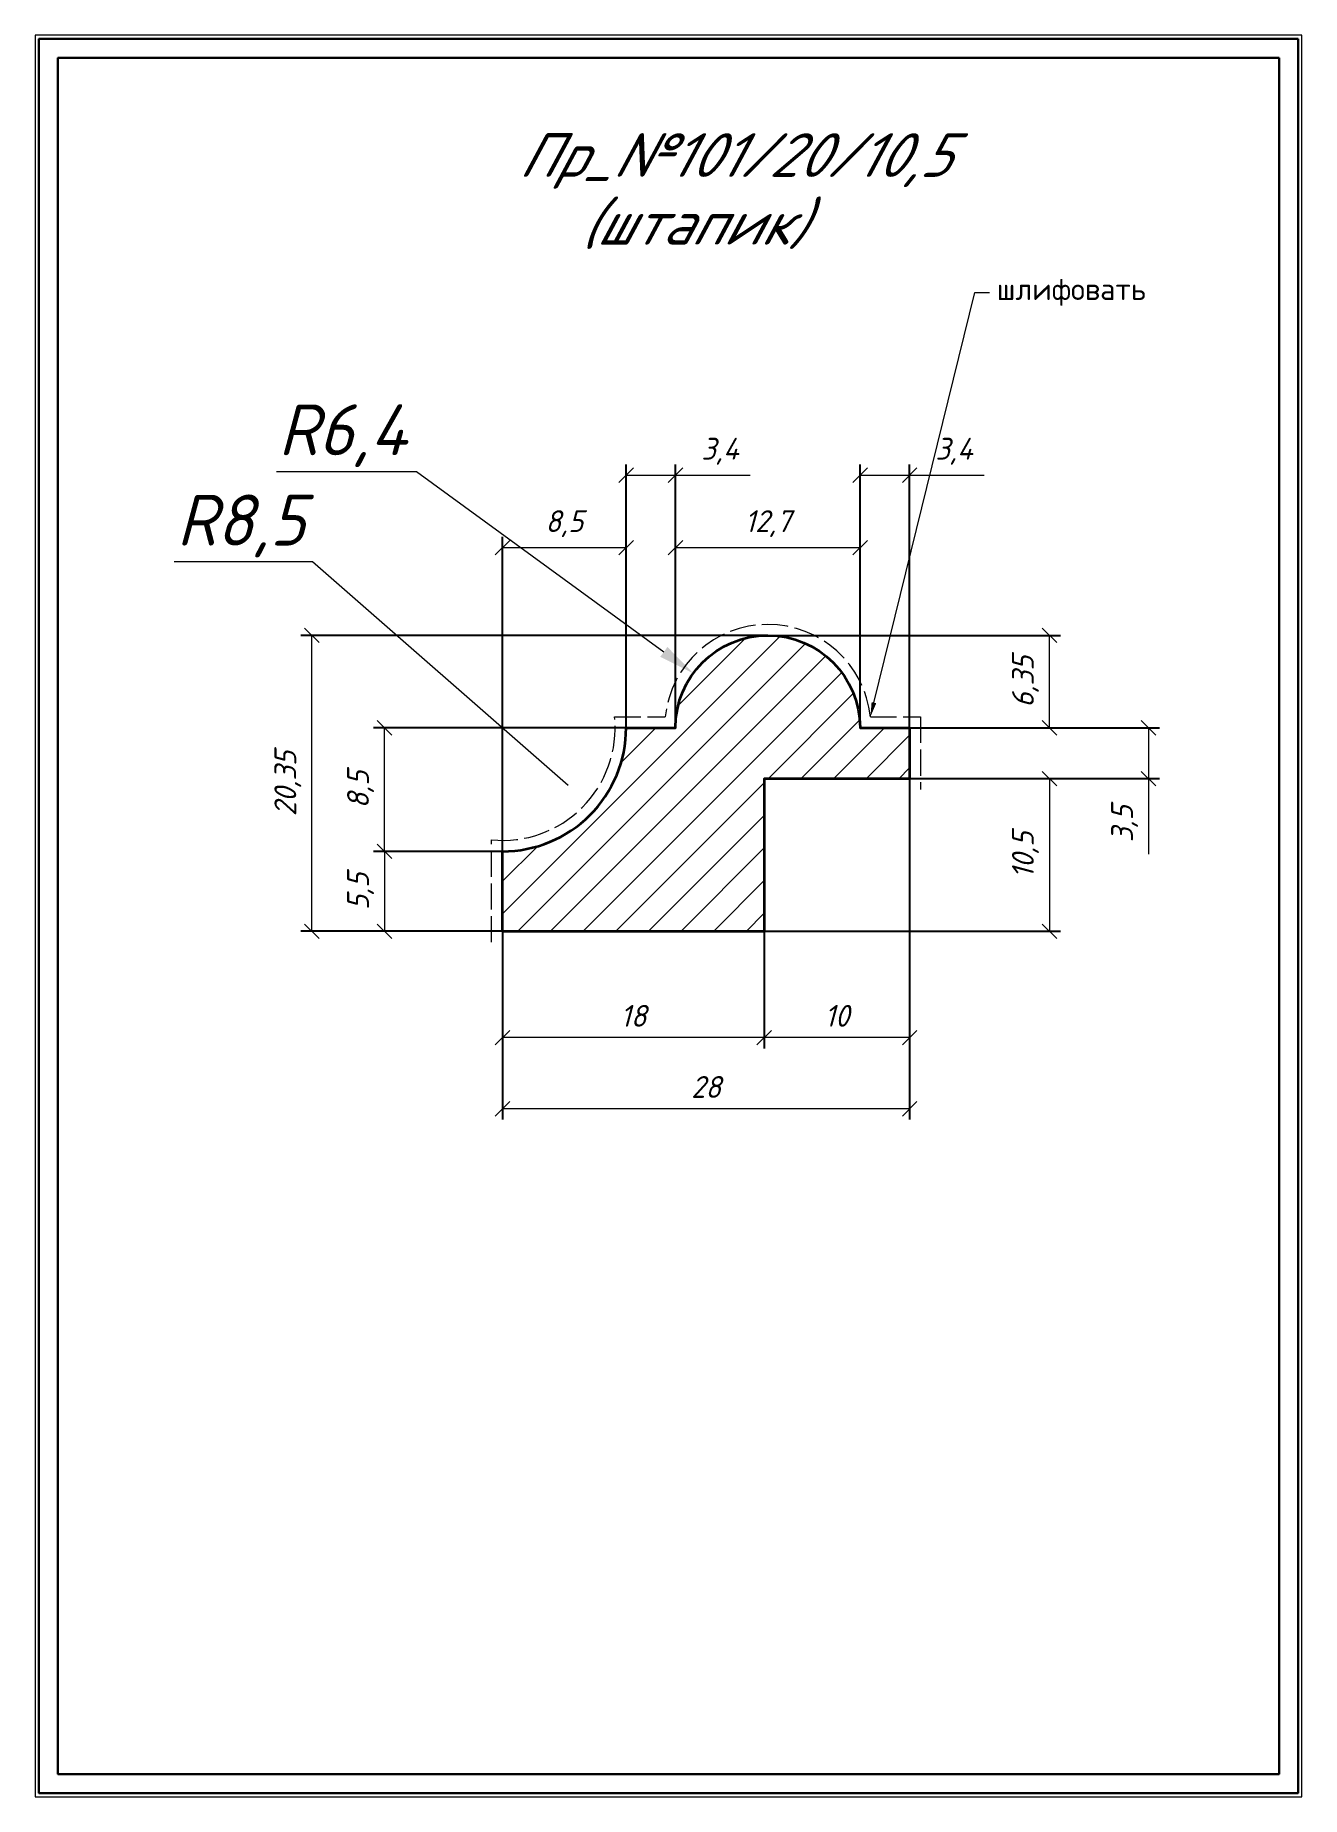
# Model space of a CAD drawing. Header units: millimetres. Extents: x 0 to 87, y 0 to 121.
import ezdxf
from ezdxf import colors
from ezdxf.entities.mleader import LeaderData, LeaderLine
from ezdxf.math import Vec2, Vec3

# ---------------------------------------------------------------- set-up
doc = ezdxf.new("R2010")
doc.units = ezdxf.units.MM
doc.linetypes.add('ACAD_ISO02W100', pattern=[15, 12, -3])
for name, color, linetype, lineweight in [('Пр_№101', 1, 'Continuous', 35), ('служебный слой ЛИНИИ ПУНКТИРНЫЕ', 7, 'ACAD_ISO02W100', 13), ('служебный слой НАДПИСИ', 7, 'Continuous', 13), ('служебный слой РАЗМЕРЫ', 7, 'Continuous', 9), ('служебный слой ШТАМП', 7, 'Continuous', 30), ('служебный слой ШТРИХОВКА', 7, 'Continuous', 5)]:
    doc.layers.add(name, color=color, linetype=linetype, lineweight=lineweight)
doc.styles.add('ЕСКД', font='GOST Common Italic.ttf')
doc.styles.add('ЕСКД профили текст', font='isocpeur.ttf')
doc.dimstyles.new('ЕСКД', dxfattribs={"dimtxt": 3.5, "dimasz": 2.5, "dimexe": 0.75, "dimexo": 0, "dimgap": 0.75, "dimtad": 1, "dimtxsty": 'ЕСКД', "dimblk": 'OBLIQUE', "dimcen": 2.5, "dimclrd": 256, "dimclre": 256, "dimclrt": 256, "dimadec": 0, "dimazin": 0, "dimtfac": 1, "dimtmove": 0, "dimatfit": 3, "dimfxl": 1, "dimlwd": -1, "dimarcsym": 0})
doc.dimstyles.new('ЕСКД$4', dxfattribs={"dimtxt": 3.5, "dimasz": 2.5, "dimexe": 0.25, "dimexo": 0, "dimgap": 0.35, "dimtad": 1, "dimtoh": 1, "dimdec": 1, "dimzin": 9, "dimtxsty": 'ЕСКД', "dimblk1": 'OBLIQUE', "dimsah": 1, "dimcen": 0, "dimse1": 1, "dimclrd": 256, "dimclre": 256, "dimclrt": 256, "dimadec": 1, "dimazin": 0, "dimtfac": 1, "dimtdec": 1, "dimtofl": 0, "dimtmove": 0, "dimatfit": 3, "dimldrblk": 'DOTSMALL', "dimfxl": 1, "dimlwd": -1, "dimlwe": -1, "dimarcsym": 2})

# ---------------------------------------------------------------- blocks, each defined once
blk = doc.blocks.new('_OBLIQUE')
at = {"color": 0, "linetype": 'ByBlock'}
blk.add_line((-0.5, -0.5), (0.5, 0.5), dxfattribs=at)
blk = doc.blocks.new('*D24')
at = {"layer": 'Defpoints', "color": 0, "transparency": 16777216}
for p in [(44.05, 85.89), (44.05, 73.51), (56.75, 73.51)]:
    blk.add_point(p, dxfattribs=at)
at = {"layer": 'служебный слой РАЗМЕРЫ', "lineweight": -2, "transparency": 16777216}
for p, q in [((44.05, 73.51), (44.05, 86.64)), ((56.75, 73.51), (56.75, 86.64))]:
    blk.add_line(p, q, dxfattribs=at)
at = {"layer": 'служебный слой РАЗМЕРЫ', "transparency": 16777216}
blk.add_line((56.75, 85.89), (44.05, 85.89), dxfattribs=at)
at = {"layer": 'служебный слой РАЗМЕРЫ', "transparency": 16777216, "rotation": 180}
blk.add_blockref('_OBLIQUE', (44.05, 85.89), dxfattribs=at)
at = {"layer": 'служебный слой РАЗМЕРЫ', "transparency": 16777216}
blk.add_blockref('_OBLIQUE', (56.75, 85.89), dxfattribs=at)
at = {"layer": 'служебный слой РАЗМЕРЫ', "transparency": 16777216, "insert": (50.4, 87.54), "char_height": 1.5, "attachment_point": 5, "style": 'ЕСКД'}
blk.add_mtext('12,7', dxfattribs=at)
blk = doc.blocks.new('*D25')
at = {"layer": 'Defpoints', "color": 0, "transparency": 16777216}
for p in [(32.15, 85.89), (40.65, 73.51), (32.15, 65.01)]:
    blk.add_point(p, dxfattribs=at)
at = {"layer": 'служебный слой РАЗМЕРЫ', "lineweight": -2, "transparency": 16777216}
for p, q in [((32.15, 65.01), (32.15, 86.64)), ((40.65, 73.51), (40.65, 86.64))]:
    blk.add_line(p, q, dxfattribs=at)
at = {"layer": 'служебный слой РАЗМЕРЫ', "transparency": 16777216}
blk.add_line((40.65, 85.89), (32.15, 85.89), dxfattribs=at)
at = {"layer": 'служебный слой РАЗМЕРЫ', "transparency": 16777216, "rotation": 180}
blk.add_blockref('_OBLIQUE', (32.15, 85.89), dxfattribs=at)
at = {"layer": 'служебный слой РАЗМЕРЫ', "transparency": 16777216}
blk.add_blockref('_OBLIQUE', (40.65, 85.89), dxfattribs=at)
at = {"layer": 'служебный слой РАЗМЕРЫ', "transparency": 16777216, "insert": (36.4, 87.54), "char_height": 1.5, "attachment_point": 5, "style": 'ЕСКД'}
blk.add_mtext('8,5', dxfattribs=at)
blk = doc.blocks.new('*D26')
at = {"layer": 'Defpoints', "color": 0, "transparency": 16777216}
for p in [(60.15, 70.01), (50.15, 59.51), (69.77, 59.51)]:
    blk.add_point(p, dxfattribs=at)
at = {"layer": 'служебный слой РАЗМЕРЫ', "lineweight": -2, "transparency": 16777216}
for p, q in [((60.15, 70.01), (70.52, 70.01)), ((50.15, 59.51), (70.52, 59.51))]:
    blk.add_line(p, q, dxfattribs=at)
at = {"layer": 'служебный слой РАЗМЕРЫ', "transparency": 16777216}
blk.add_line((69.77, 70.01), (69.77, 59.51), dxfattribs=at)
for p, rotation in [((69.77, 70.01), 90), ((69.77, 59.51), 270)]:
    blk.add_blockref('_OBLIQUE', p, dxfattribs=dict(at, rotation=rotation))
at = {"layer": 'служебный слой РАЗМЕРЫ', "transparency": 16777216, "insert": (68.12, 64.76), "char_height": 1.5, "attachment_point": 5, "rotation": 90, "style": 'ЕСКД'}
blk.add_mtext('10,5', dxfattribs=at)
blk = doc.blocks.new('*D27')
at = {"layer": 'Defpoints', "color": 0, "transparency": 16777216}
for p in [(60.15, 70.01), (50.15, 59.51), (50.15, 52.2)]:
    blk.add_point(p, dxfattribs=at)
at = {"layer": 'служебный слой РАЗМЕРЫ', "lineweight": -2, "transparency": 16777216}
for p, q in [((60.15, 70.01), (60.15, 51.45)), ((50.15, 59.51), (50.15, 51.45))]:
    blk.add_line(p, q, dxfattribs=at)
at = {"layer": 'служебный слой РАЗМЕРЫ', "transparency": 16777216}
blk.add_line((60.15, 52.2), (50.15, 52.2), dxfattribs=at)
at = {"layer": 'служебный слой РАЗМЕРЫ', "transparency": 16777216, "rotation": 180}
blk.add_blockref('_OBLIQUE', (50.15, 52.2), dxfattribs=at)
at = {"layer": 'служебный слой РАЗМЕРЫ', "transparency": 16777216}
blk.add_blockref('_OBLIQUE', (60.15, 52.2), dxfattribs=at)
at = {"layer": 'служебный слой РАЗМЕРЫ', "transparency": 16777216, "insert": (55.15, 53.7), "char_height": 1.5, "attachment_point": 5, "style": 'ЕСКД'}
blk.add_mtext('10', dxfattribs=at)
blk = doc.blocks.new('*D28')
at = {"layer": 'Defpoints', "color": 0, "transparency": 16777216}
for p in [(32.15, 59.51), (50.15, 59.51), (32.15, 52.2)]:
    blk.add_point(p, dxfattribs=at)
at = {"layer": 'служебный слой РАЗМЕРЫ', "lineweight": -2, "transparency": 16777216}
for p, q in [((32.15, 59.51), (32.15, 51.45)), ((50.15, 59.51), (50.15, 51.45))]:
    blk.add_line(p, q, dxfattribs=at)
at = {"layer": 'служебный слой РАЗМЕРЫ', "transparency": 16777216}
blk.add_line((50.15, 52.2), (32.15, 52.2), dxfattribs=at)
at = {"layer": 'служебный слой РАЗМЕРЫ', "transparency": 16777216, "rotation": 180}
blk.add_blockref('_OBLIQUE', (32.15, 52.2), dxfattribs=at)
at = {"layer": 'служебный слой РАЗМЕРЫ', "transparency": 16777216}
blk.add_blockref('_OBLIQUE', (50.15, 52.2), dxfattribs=at)
at = {"layer": 'служебный слой РАЗМЕРЫ', "transparency": 16777216, "insert": (41.15, 53.7), "char_height": 1.5, "attachment_point": 5, "style": 'ЕСКД'}
blk.add_mtext('18', dxfattribs=at)
blk = doc.blocks.new('*D29')
at = {"layer": 'Defpoints', "color": 0, "transparency": 16777216}
for p in [(60.15, 70.01), (32.15, 59.51), (32.15, 47.31)]:
    blk.add_point(p, dxfattribs=at)
at = {"layer": 'служебный слой РАЗМЕРЫ', "lineweight": -2, "transparency": 16777216}
for p, q in [((60.15, 70.01), (60.15, 46.56)), ((32.15, 59.51), (32.15, 46.56))]:
    blk.add_line(p, q, dxfattribs=at)
at = {"layer": 'служебный слой РАЗМЕРЫ', "transparency": 16777216}
blk.add_line((60.15, 47.31), (32.15, 47.31), dxfattribs=at)
at = {"layer": 'служебный слой РАЗМЕРЫ', "transparency": 16777216, "rotation": 180}
blk.add_blockref('_OBLIQUE', (32.15, 47.31), dxfattribs=at)
at = {"layer": 'служебный слой РАЗМЕРЫ', "transparency": 16777216}
blk.add_blockref('_OBLIQUE', (60.15, 47.31), dxfattribs=at)
at = {"layer": 'служебный слой РАЗМЕРЫ', "transparency": 16777216, "insert": (46.15, 48.81), "char_height": 1.5, "attachment_point": 5, "style": 'ЕСКД'}
blk.add_mtext('28', dxfattribs=at)
blk = doc.blocks.new('*D30')
at = {"layer": 'Defpoints', "color": 0, "transparency": 16777216}
for p in [(24.03, 73.51), (40.65, 73.51), (32.15, 65.01)]:
    blk.add_point(p, dxfattribs=at)
at = {"layer": 'служебный слой РАЗМЕРЫ', "lineweight": -2, "transparency": 16777216}
for p, q in [((40.65, 73.51), (23.28, 73.51)), ((32.15, 65.01), (23.28, 65.01))]:
    blk.add_line(p, q, dxfattribs=at)
at = {"layer": 'служебный слой РАЗМЕРЫ', "transparency": 16777216}
blk.add_line((24.03, 65.01), (24.03, 73.51), dxfattribs=at)
for p, rotation in [((24.03, 73.51), 90), ((24.03, 65.01), 270)]:
    blk.add_blockref('_OBLIQUE', p, dxfattribs=dict(at, rotation=rotation))
at = {"layer": 'служебный слой РАЗМЕРЫ', "transparency": 16777216, "insert": (22.38, 69.26), "char_height": 1.5, "attachment_point": 5, "rotation": 90, "style": 'ЕСКД'}
blk.add_mtext('8,5', dxfattribs=at)
blk = doc.blocks.new('*D19')
at = {"layer": 'Defpoints', "color": 0, "transparency": 16777216}
for p in [(25.74, 79.1), (32.15, 73.51)]:
    blk.add_point(p, dxfattribs=at)
at = {"layer": 'служебный слой РАЗМЕРЫ', "transparency": 16777216}
for p, q in [((9.56, 84.93), (19.08, 84.93)), ((19.08, 84.93), (36.67, 69.56))]:
    blk.add_line(p, q, dxfattribs=at)
at = {"layer": 'служебный слой РАЗМЕРЫ', "transparency": 16777216, "insert": (14.15, 87.38), "char_height": 3.5, "attachment_point": 5, "style": 'ЕСКД'}
blk.add_mtext('R8,5', dxfattribs=at)
blk = doc.blocks.new('_DotSmall')
at = {"color": 0, "linetype": 'ByBlock', "lineweight": -3, "const_width": 0.5}
blk.add_lwpolyline([(-0.0625, 0, 1), (0.0625, 0, 1)], format="xyb", close=True, dxfattribs=at)
blk = doc.blocks.new('*D20')
at = {"layer": 'Defpoints', "color": 0, "transparency": 16777216}
for p in [(45.27, 77.25), (50.4, 73.51)]:
    blk.add_point(p, dxfattribs=at)
at = {"layer": 'служебный слой РАЗМЕРЫ', "transparency": 16777216}
for p, q in [((16.6, 91.14), (26.24, 91.14)), ((26.24, 91.14), (43.25, 78.73))]:
    blk.add_line(p, q, dxfattribs=at)
blk.add_solid([(43.49, 79.06), (43, 78.39), (45.27, 77.25)], dxfattribs=at)
at = {"layer": 'служебный слой РАЗМЕРЫ', "transparency": 16777216, "insert": (21.13, 93.59), "char_height": 3.5, "attachment_point": 5, "style": 'ЕСКД'}
blk.add_mtext('R6,4', dxfattribs=at)
blk = doc.blocks.new('*D21')
at = {"layer": 'Defpoints', "color": 0, "transparency": 16777216}
for p in [(50.4, 79.86), (69.77, 79.86), (60.15, 73.51)]:
    blk.add_point(p, dxfattribs=at)
at = {"layer": 'служебный слой РАЗМЕРЫ', "lineweight": -2, "transparency": 16777216}
for p, q in [((50.4, 79.86), (70.52, 79.86)), ((60.15, 73.51), (70.52, 73.51))]:
    blk.add_line(p, q, dxfattribs=at)
at = {"layer": 'служебный слой РАЗМЕРЫ', "transparency": 16777216}
blk.add_line((69.77, 73.51), (69.77, 79.86), dxfattribs=at)
for p, rotation in [((69.77, 79.86), 90), ((69.77, 73.51), 270)]:
    blk.add_blockref('_OBLIQUE', p, dxfattribs=dict(at, rotation=rotation))
at = {"layer": 'служебный слой РАЗМЕРЫ', "transparency": 16777216, "insert": (68.12, 76.68), "char_height": 1.5, "attachment_point": 5, "rotation": 90, "style": 'ЕСКД'}
blk.add_mtext('6,35', dxfattribs=at)
blk = doc.blocks.new('*D31')
at = {"layer": 'Defpoints', "color": 0, "transparency": 16777216}
for p in [(60.15, 73.51), (60.15, 70.01), (76.59, 70.01)]:
    blk.add_point(p, dxfattribs=at)
at = {"layer": 'служебный слой РАЗМЕРЫ', "lineweight": -2, "transparency": 16777216}
for p, q in [((60.15, 73.51), (77.34, 73.51)), ((60.15, 70.01), (77.34, 70.01))]:
    blk.add_line(p, q, dxfattribs=at)
at = {"layer": 'служебный слой РАЗМЕРЫ', "transparency": 16777216}
for p, q in [((76.59, 73.51), (76.59, 70.01)), ((76.59, 70.01), (76.59, 64.82))]:
    blk.add_line(p, q, dxfattribs=at)
for p, rotation in [((76.59, 73.51), 90), ((76.59, 70.01), 270)]:
    blk.add_blockref('_OBLIQUE', p, dxfattribs=dict(at, rotation=rotation))
at = {"layer": 'служебный слой РАЗМЕРЫ', "transparency": 16777216, "insert": (74.94, 66.91), "char_height": 1.5, "attachment_point": 5, "rotation": 90, "style": 'ЕСКД'}
blk.add_mtext('3,5', dxfattribs=at)
blk = doc.blocks.new('*D32')
at = {"layer": 'Defpoints', "color": 0, "transparency": 16777216}
for p in [(19.03, 79.86), (50.4, 79.86), (32.15, 59.51)]:
    blk.add_point(p, dxfattribs=at)
at = {"layer": 'служебный слой РАЗМЕРЫ', "lineweight": -2, "transparency": 16777216}
for p, q in [((50.4, 79.86), (18.28, 79.86)), ((32.15, 59.51), (18.28, 59.51))]:
    blk.add_line(p, q, dxfattribs=at)
at = {"layer": 'служебный слой РАЗМЕРЫ', "transparency": 16777216}
blk.add_line((19.03, 59.51), (19.03, 79.86), dxfattribs=at)
for p, rotation in [((19.03, 79.86), 90), ((19.03, 59.51), 270)]:
    blk.add_blockref('_OBLIQUE', p, dxfattribs=dict(at, rotation=rotation))
at = {"layer": 'служебный слой РАЗМЕРЫ', "transparency": 16777216, "insert": (17.38, 69.68), "char_height": 1.5, "attachment_point": 5, "rotation": 90, "style": 'ЕСКД'}
blk.add_mtext('20,35', dxfattribs=at)
blk = doc.blocks.new('*D33')
at = {"layer": 'Defpoints', "color": 0, "transparency": 16777216}
for p in [(32.15, 65.01), (24.03, 59.51), (32.15, 59.51)]:
    blk.add_point(p, dxfattribs=at)
at = {"layer": 'служебный слой РАЗМЕРЫ', "lineweight": -2, "transparency": 16777216}
for p, q in [((32.15, 65.01), (23.28, 65.01)), ((32.15, 59.51), (23.28, 59.51))]:
    blk.add_line(p, q, dxfattribs=at)
at = {"layer": 'служебный слой РАЗМЕРЫ', "transparency": 16777216}
blk.add_line((24.03, 65.01), (24.03, 59.51), dxfattribs=at)
for p, rotation in [((24.03, 65.01), 90), ((24.03, 59.51), 270)]:
    blk.add_blockref('_OBLIQUE', p, dxfattribs=dict(at, rotation=rotation))
at = {"layer": 'служебный слой РАЗМЕРЫ', "transparency": 16777216, "insert": (22.38, 62.26), "char_height": 1.5, "attachment_point": 5, "rotation": 90, "style": 'ЕСКД'}
blk.add_mtext('5,5', dxfattribs=at)
blk = doc.blocks.new('*D22')
at = {"layer": 'Defpoints', "color": 0, "transparency": 16777216}
for p in [(60.15, 90.87), (56.75, 73.51), (60.15, 73.51)]:
    blk.add_point(p, dxfattribs=at)
at = {"layer": 'служебный слой РАЗМЕРЫ', "lineweight": -2, "transparency": 16777216}
for p, q in [((56.75, 73.51), (56.75, 91.62)), ((60.15, 73.51), (60.15, 91.62))]:
    blk.add_line(p, q, dxfattribs=at)
at = {"layer": 'служебный слой РАЗМЕРЫ', "transparency": 16777216}
for p, q in [((56.75, 90.87), (60.15, 90.87)), ((60.15, 90.87), (65.28, 90.87))]:
    blk.add_line(p, q, dxfattribs=at)
at = {"layer": 'служебный слой РАЗМЕРЫ', "transparency": 16777216, "rotation": 180}
blk.add_blockref('_OBLIQUE', (56.75, 90.87), dxfattribs=at)
at = {"layer": 'служебный слой РАЗМЕРЫ', "transparency": 16777216}
blk.add_blockref('_OBLIQUE', (60.15, 90.87), dxfattribs=at)
at = {"layer": 'служебный слой РАЗМЕРЫ', "transparency": 16777216, "insert": (63.21, 92.52), "char_height": 1.5, "attachment_point": 5, "style": 'ЕСКД'}
blk.add_mtext('3,4', dxfattribs=at)
blk = doc.blocks.new('*D23')
at = {"layer": 'Defpoints', "color": 0, "transparency": 16777216}
for p in [(44.05, 90.87), (40.65, 73.51), (44.05, 73.51)]:
    blk.add_point(p, dxfattribs=at)
at = {"layer": 'служебный слой РАЗМЕРЫ', "lineweight": -2, "transparency": 16777216}
for p, q in [((40.65, 73.51), (40.65, 91.62)), ((44.05, 73.51), (44.05, 91.62))]:
    blk.add_line(p, q, dxfattribs=at)
at = {"layer": 'служебный слой РАЗМЕРЫ', "transparency": 16777216}
for p, q in [((40.65, 90.87), (44.05, 90.87)), ((44.05, 90.87), (49.18, 90.87))]:
    blk.add_line(p, q, dxfattribs=at)
at = {"layer": 'служебный слой РАЗМЕРЫ', "transparency": 16777216, "rotation": 180}
blk.add_blockref('_OBLIQUE', (40.65, 90.87), dxfattribs=at)
at = {"layer": 'служебный слой РАЗМЕРЫ', "transparency": 16777216}
blk.add_blockref('_OBLIQUE', (44.05, 90.87), dxfattribs=at)
at = {"layer": 'служебный слой РАЗМЕРЫ', "transparency": 16777216, "insert": (47.11, 92.52), "char_height": 1.5, "attachment_point": 5, "style": 'ЕСКД'}
blk.add_mtext('3,4', dxfattribs=at)

msp = doc.modelspace()

# ---------------------------------------------------------------- hatches: boundary and pattern name
at = {"layer": 'служебный слой ШТРИХОВКА'}
h = msp.add_hatch(dxfattribs=at)
h.set_pattern_fill('ANSI31', color=256, scale=0.5, style=0)
h.set_pattern_definition([(45, (369.2848, 382.1345), (-1.122532, 1.122532), [])])
edge = h.paths.add_edge_path()
edge.add_line((32.146, 59.507), (32.146, 65.011))
edge.add_arc((32.146, 73.511), 8.5, 270, 360)
edge.add_line((40.646, 73.511), (44.046, 73.511))
edge.add_arc((50.396, 73.511), 6.35, 0, 180, ccw=False)
edge.add_line((56.746, 73.511), (60.146, 73.511))
edge.add_line((60.146, 73.511), (60.146, 70.007))
edge.add_line((60.146, 70.007), (50.146, 70.007))
edge.add_line((50.146, 70.007), (50.146, 59.507))
edge.add_line((50.146, 59.507), (32.146, 59.507))

# ---------------------------------------------------------------- linework, layer by layer
at = {"layer": 'Пр_№101'}
msp.add_lwpolyline([(32.146, 59.507), (32.146, 65.007, 0.4142136), (40.646, 73.507), (44.046, 73.507, -1), (56.746, 73.507), (60.146, 73.507), (60.146, 70.007), (50.146, 70.007), (50.146, 59.507)], format="xyb", close=True, dxfattribs=at)
at = {"layer": 'служебный слой ЛИНИИ ПУНКТИРНЫЕ', "ltscale": 0.15}
msp.add_lwpolyline([(31.396, 58.757), (31.396, 65.797, 0.4722009), (39.86, 74.261), (43.336, 74.261, -0.8993982), (57.456, 74.261), (60.896, 74.261), (60.896, 69.257)], format="xyb", dxfattribs=at)
at = {"layer": 'служебный слой ШТАМП', "lineweight": 5, "ltscale": 100}
msp.add_lwpolyline([(87.129, 121.128), (0, 121.128), (0, 0), (87.129, 0)], close=True, dxfattribs=at)
at = {"layer": 'служебный слой ШТАМП', "ltscale": 100}
for points in [[(86.879, 120.878), (0.25, 120.878), (0.25, 0.25), (86.879, 0.25)], [(85.564, 119.564), (1.564, 119.564), (1.564, 1.564), (85.564, 1.564)]]:
    msp.add_lwpolyline(points, close=True, dxfattribs=at)

# ---------------------------------------------------------------- texts
at = {"layer": 'служебный слой НАДПИСИ', "style": 'ЕСКД', "oblique": 15}
for s, p in [('Пр_№101/20/10,5', (33.224, 111.388)), ('(штапик)', (37.515, 106.73))]:
    msp.add_text(s, height=3, dxfattribs=at).set_placement(p)

# ---------------------------------------------------------------- dimensions: what is measured, and where the dimension line sits
at = {"layer": 'служебный слой РАЗМЕРЫ'}
for center, mpoint, picture, middle in [((50.396, 73.511), (45.266, 77.254), '*D20', (21.129, 91.138)), ((32.146, 73.511), (25.744, 79.103), '*D19', (14.145, 84.925))]:
    dim = msp.add_radius_dim(center=center, mpoint=mpoint, dimstyle='ЕСКД$4', override={"dimsah": 1}, dxfattribs=at)
    dim.commit()
    dim.dimension.update_dxf_attribs({"geometry": picture, "text_midpoint": middle, "dimtype": 164})
for base, p1, p2, picture, middle in [((44.046, 90.869), (40.646, 73.511), (44.046, 73.511), '*D23', (47.115, 92.519)), ((32.146, 85.892), (40.646, 73.511), (32.146, 65.011), '*D25', (36.396, 87.542)), ((44.046, 85.892), (56.746, 73.511), (44.046, 73.511), '*D24', (50.396, 87.542)), ((32.146, 47.306), (60.146, 70.007), (32.146, 59.507), '*D29', (46.146, 48.806)), ((50.146, 52.197), (60.146, 70.007), (50.146, 59.507), '*D27', (55.146, 53.697)), ((32.146, 52.197), (50.146, 59.507), (32.146, 59.507), '*D28', (41.146, 53.697))]:
    dim = msp.add_linear_dim(base=base, p1=p1, p2=p2, dimstyle='ЕСКД', override={"dimtxt": 1.5, "dimasz": 1}, dxfattribs=at)
    dim.commit()
    dim.dimension.update_dxf_attribs({"geometry": picture, "text_midpoint": middle})
for base, p1, p2, angle, picture, middle in [((60.146, 90.869), (56.746, 73.511), (60.146, 73.511), 180, '*D22', (63.215, 92.519)), ((19.026, 79.857), (32.146, 59.507), (50.396, 79.857), 90, '*D32', (17.376, 69.682)), ((69.77, 79.857), (60.146, 73.511), (50.396, 79.857), 270, '*D21', (68.12, 76.684)), ((24.026, 73.511), (32.146, 65.011), (40.646, 73.511), 90, '*D30', (22.376, 69.261)), ((76.586, 70.007), (60.146, 73.507), (60.146, 70.007), 90, '*D31', (74.936, 66.915)), ((69.77, 59.507), (60.146, 70.007), (50.146, 59.507), 90, '*D26', (68.12, 64.757)), ((24.026, 59.507), (32.146, 65.007), (32.146, 59.507), 90, '*D33', (22.376, 62.257))]:
    dim = msp.add_linear_dim(base=base, p1=p1, p2=p2, angle=angle, dimstyle='ЕСКД', override={"dimtxt": 1.5, "dimasz": 1}, dxfattribs=at)
    dim.commit()
    dim.dimension.update_dxf_attribs({"geometry": picture, "text_midpoint": middle})

# ---------------------------------------------------------------- leaders
ml = msp.add_multileader_mtext('Standard', dxfattribs=at)
ml.set_content('\\A1;шлифовать', color=256, style='ЕСКД профили текст')
ml.set_leader_properties(color=256, linetype='ByLayer', lineweight=-1)
ml.build(insert=Vec2(0, 0))
ml.multileader.update_dxf_attribs({"dogleg_length": 1, "arrow_head_size": 1})
ctx = ml.context
ctx.base_point, ctx.char_height, ctx.arrow_head_size, ctx.landing_gap_size, ctx.plane_origin = Vec3(65.637, 103.446), 1.5, 1, 0.5, Vec3(85.61, 98.214)
notes = []
notes.append((ctx, [(1, (1, 1, 0), (64.637, 103.446), (1, 0), 1, [(0, [(57.456, 74.261)], 0, [])])]))
ctx.mtext.insert, ctx.mtext.flow_direction = Vec3(66.137, 104.421), 5
for ctx, leaders in notes:
    for number, flags, end, landing, length, lines in leaders:
        leader = LeaderData()
        leader.index, (leader.has_last_leader_line, leader.has_dogleg_vector, leader.attachment_direction) = number, flags
        leader.last_leader_point, leader.dogleg_vector, leader.dogleg_length = Vec3(end), Vec3(landing), length
        for number, points, colour, breaks in lines:
            line = LeaderLine()
            line.index, line.vertices, line.color, line.breaks = number, Vec3.list(points), colors.encode_raw_color(colour), breaks
            leader.lines.append(line)
        ctx.leaders.append(leader)

doc.saveas('drawing.dxf')
